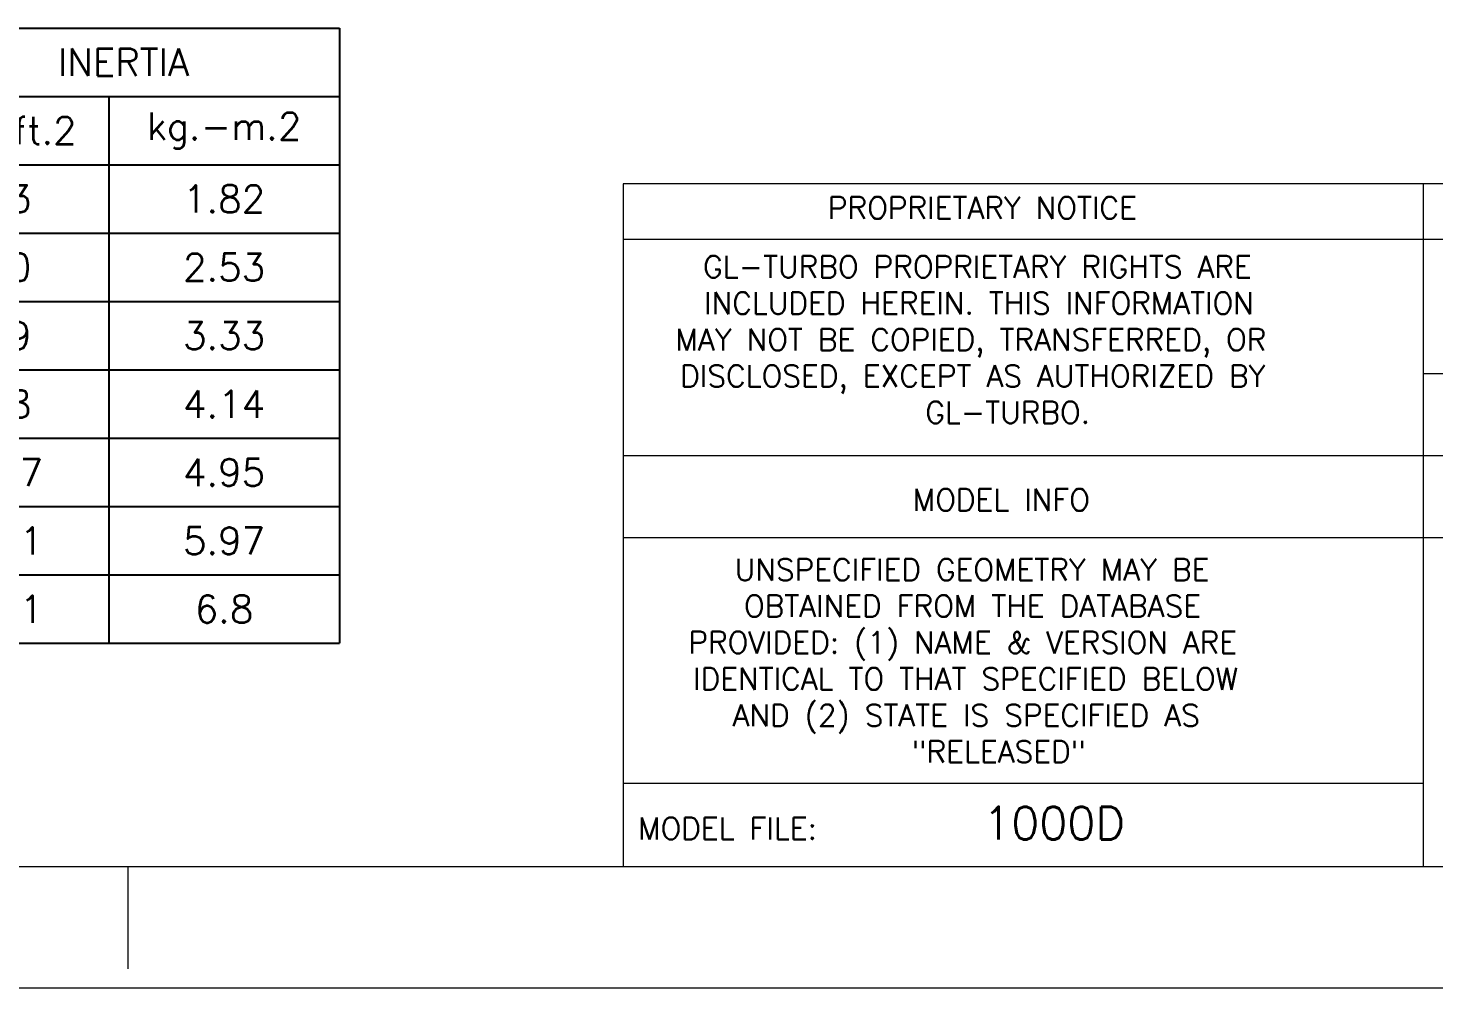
# Model space of a CAD drawing. Header units: inches. Extents: x 2 to 422, y -2 to 317.
# Drawn here: x 99.6 to 202.4, y -2.3 to 67.9 of the extents above; entities that cross this region are included whole.
import ezdxf
from ezdxf.enums import TextEntityAlignment as Align

# ---------------------------------------------------------------- set-up
doc = ezdxf.new("R2010")
doc.units = ezdxf.units.IN
doc.header["$MEASUREMENT"] = 0
doc.layers.add('Title Block', color=7, linetype='Continuous')
doc.styles.add('ACANSTS', font='romans.shx', dxfattribs={"height": 1})
doc.styles.add('Roman', font='romans')

# ---------------------------------------------------------------- blocks, each defined once
blk = doc.blocks.new('*T165')
at = {"layer": 'Title Block', "color": 0, "linetype": 'ByBlock', "lineweight": -2, "transparency": 16777216}
for p, q in [((0, 0), (86.5, 0)), ((0, 0), (0, -45)), ((19.78, 0), (19.78, -45)), ((54.88, 0), (54.88, -45)), ((86.5, 0), (86.5, -45)), ((0, -5), (86.5, -5)), ((38.59, -5), (38.59, -45)), ((69.63, -5), (69.63, -45)), ((0, -10), (86.5, -10)), ((0, -15), (86.5, -15)), ((0, -20), (86.5, -20)), ((0, -25), (86.5, -25)), ((0, -30), (86.5, -30)), ((0, -35), (86.5, -35)), ((0, -40), (86.5, -40)), ((0, -45), (86.5, -45))]:
    blk.add_line(p, q, dxfattribs=at)
at = {"layer": 'Title Block', "color": 0, "lineweight": 15, "transparency": 16777216, "char_height": 2, "attachment_point": 5, "style": 'Roman'}
for s, insert, width in [('WEIGHT', (37.33, -2.5), 32.9782), ('INERTIA', (70.69, -2.5), 29.4966), ('kg', (46.74, -7.5), 14.165), ('kg.-m.2', (78.06, -7.5), 14.7526), ('MODEL', (9.89, -7.5), 17.6505), ('lb', (29.18, -7.5), 16.6869), ('lb.-ft.2', (62.25, -7.5), 12.6177), ('3,219', (29.18, -12.5), 16.6869), ('1,460', (46.74, -12.5), 14.165), ('LS14-2', (9.89, -12.5), 17.6505), ('43', (62.25, -12.5), 12.6177), ('1.82', (78.06, -12.5), 14.7526), ('4,178', (29.18, -17.5), 16.6869), ('1,895', (46.74, -17.5), 14.165), ('LS14-3', (9.89, -17.5), 17.6505), ('60', (62.25, -17.5), 12.6177), ('2.53', (78.06, -17.5), 14.7526), ('LS14-4', (9.89, -22.5), 17.6505), ('5,137', (29.18, -22.5), 16.6869), ('2,330', (46.74, -22.5), 14.165), ('79', (62.25, -22.5), 12.6177), ('3.33', (78.06, -22.5), 14.7526), ('LS14-5', (9.89, -27.5), 17.6505), ('6,096', (29.18, -27.5), 16.6869), ('2,765', (46.74, -27.5), 14.165), ('98', (62.25, -27.5), 12.6177), ('4.14', (78.06, -27.5), 14.7526), ('LS14-6', (9.89, -32.5), 17.6505), ('7,055', (29.18, -32.5), 16.6869), ('3,200', (46.74, -32.5), 14.165), ('117', (62.25, -32.5), 12.6177), ('4.95', (78.06, -32.5), 14.7526), ('LS14-7', (9.89, -37.5), 17.6505), ('8,014', (29.18, -37.5), 16.6869), ('3,635', (46.74, -37.5), 14.165), ('141', (62.25, -37.5), 12.6177), ('5.97', (78.06, -37.5), 14.7526), ('LS14-8', (9.89, -42.5), 17.6505), ('8,973', (29.18, -42.5), 16.6869), ('4,070', (46.74, -42.5), 14.165), ('161', (62.25, -42.5), 12.6177), ('6.8', (78.06, -42.5), 14.7526)]:
    blk.add_mtext(s, dxfattribs=dict(at, insert=insert, width=width))
blk = doc.blocks.new('LONE STAR BLOWER TITLE BLOCK (SIZE A)')
at = {"layer": 'Title Block', "lineweight": 15}
for p, q in [((23.125, 3.3125), (7.9451, 3.3125)), ((7.9451, 3.3125), (7.9451, 0.5)), ((23.125, 3.3125), (9.0934, 3.3125)), ((11.2399, 3.3125), (11.2399, 0.5)), ((13.4489, 3.0833), (7.9451, 3.0833)), ((17.3, 2.5291), (11.2399, 2.5291)), ((17.3, 2.1916), (7.9451, 2.1916)), ((17.3, 1.8541), (7.9451, 1.8541)), ((11.2399, 0.8416), (7.9451, 0.8416)), ((0.5, 0.5), (23.125, 0.5)), ((5.9062, 0.0781), (5.9062, 0.5)), ((0, 0), (23.625, 0))]:
    blk.add_line(p, q, dxfattribs=at)
at = {"layer": 'Title Block', "lineweight": 15, "char_height": 0.09, "attachment_point": 1, "style": 'Roman'}
for s, width, insert in [('PROPRIETARY NOTICE', 1.446871, (8.7881, 3.2585)), ('\\pi0.13358;GL-TURBO PROPRIETARY RIGHTS ARE \\P\\pi0.13786;INCLUDED HEREIN. THIS INFORMATION \\P\\pi0.02001;MAY NOT BE COPIED, TRANSFERRED, OR \\P\\pi0.03929;DISCLOSED, EXCEPT AS AUTHORIZED BY \\P\\pi1.04858;GL-TURBO.', 2.821441, (8.1406, 3.0158)), ('MODEL INFO', 1.446871, (9.138, 2.0557)), ('\\pi0.33011;UNSPECIFIED GEOMETRY MAY BE \\P\\pi0.36868;OBTAINED FROM THE DATABASE \\P\\pi0.1394;PROVIDED: (1) NAME & VERSION ARE \\P\\pi0.15868;IDENTICAL TO THAT SPECIFIED BELOW \\P\\pi0.32154;AND (2) STATE IS SPECIFIED AS \\P\\pi1.05868;"RELEASED"', 2.871652, (8.0742, 1.7682)), ('MODEL FILE:', 1.446871, (8.0065, 0.702))]:
    blk.add_mtext_dynamic_manual_height_columns(s, width=width, gutter_width=1.25, heights=[0], dxfattribs=dict(at, insert=insert))
at = {"layer": 'Title Block', "lineweight": 15, "style": 'ACANSTS'}
for tag, p, height in [('DRAWN_BY', (14.3692, 2.2855), 0.135), ('DRAWN_DATE', (15.5145, 2.2938), 0.135), ('DRAWING_SUBTITLE', (17.5134, 1.9768), 0.2025), ('CHECKED_BY', (14.3914, 1.9397), 0.135), ('CHECK_DATE', (15.4958, 1.9404), 0.135), ('ENGINEER', (14.3854, 1.6081), 0.135), ('ENG_DATE', (15.4868, 1.6029), 0.135), ('DRAWING_SUBTITLE', (17.5109, 1.5494), 0.2025), ('MANUFACTURING', (14.3811, 1.2706), 0.135), ('MFG_DATE', (15.4879, 1.2695), 0.135), ('CONTROL', (14.3811, 0.9331), 0.135), ('CONTROL_DATE', (15.4879, 0.932), 0.135), ('CAGE_CODE', (17.7275, 0.9163), 0.135), ('MODEL_FILE_NAME', (8.2952, 0.6111), 0.135), ('APPROVED_BY', (14.3698, 0.5685), 0.135), ('APPROVAL_DATE', (15.4796, 0.5615), 0.135)]:
    blk.add_attdef(tag, p, '', height=height, dxfattribs=at)
at = {"layer": 'Title Block', "lineweight": 15, "style": 'Roman', "flags": 8}
for tag, height, p in [('DWG_NUMBER', 0.2812, (18.9096, 1.1474)), ('SCALE', 0.135, (17.9035, 0.7041)), ('SHEETNUMBER', 0.135, (21.2556, 0.7041)), ('TOTA_SHEETS', 0.135, (21.8939, 0.7016))]:
    blk.add_attdef(tag, text='', height=height, dxfattribs=at).set_placement(p, align=Align.TOP_LEFT)
at = {"layer": 'Title Block', "lineweight": 15, "style": 'ACANSTS'}
blk.add_attdef('REVISION', text='', height=0.135, dxfattribs=at).set_placement((22.8495, 0.8933), align=Align.CENTER)

msp = doc.modelspace()

# ---------------------------------------------------------------- block references
ref = msp.add_blockref('LONE STAR BLOWER TITLE BLOCK (SIZE A)', (2.023, -2.285), dxfattribs=dict(xscale=17.75796442161139, yscale=17.75796442161139, zscale=17.75796442161139))
ref.add_attrib('MODEL_FILE_NAME', '1000D', (169.432, 8.567), dxfattribs={"layer": 'Title Block', "lineweight": 15, "height": 2.3973, "style": 'ACANSTS'})
msp.add_blockref('*T165', (35.855, 67.929))

doc.saveas('drawing.dxf')
